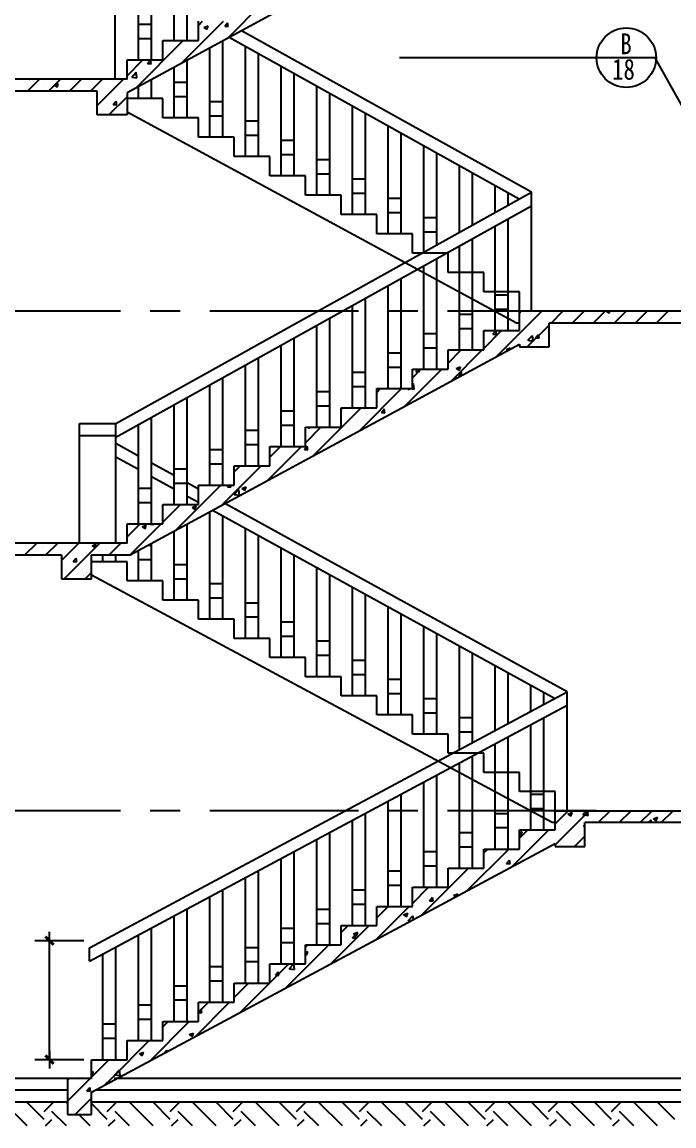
# Model space of a CAD drawing. Extents: x -4968480 to 5598971, y -5343220 to -29066.
# Drawn here: x 277613 to 283096, y -52160 to -42880 of the extents above; entities that cross this region are included whole.
import ezdxf

# ---------------------------------------------------------------- set-up
doc = ezdxf.new("R2010")
doc.units = 0
doc.header["$LTSCALE"] = 1000
doc.header["$MEASUREMENT"] = 0
doc.linetypes.add('CENTER', pattern=[2, 1.25, -0.25, 0.25, -0.25])
doc.layers.get('0').update_dxf_attribs({"linetype": 'CONTINUOUS'})
for name, color, linetype in [('DOTE', 1, 'CENTER'), ('PUB_DIM', 3, 'CONTINUOUS'), ('WALL', 2, 'CONTINUOUS')]:
    doc.layers.add(name, color=color, linetype=linetype)
doc.styles.add('-宋体', font='', dxfattribs={"width": 0.8})
doc.styles.get('-宋体').set_extended_font_data('SimSun')

# ---------------------------------------------------------------- blocks, each defined once
blk = doc.blocks.new('_DIMX')
blk.add_line((-150, 0), (150, 0))
at = {"const_width": 50}
blk.add_lwpolyline([(-70, -70), (70, 70)], dxfattribs=at)

msp = doc.modelspace()

# ---------------------------------------------------------------- linework, layer by layer
at = {"color": 3}
for p, q in [((278891.5, -43035.4, -24317.3), (278891.5, -42199, -24317.3)), ((279001.5, -43035.4, -24317.3), (279001.5, -42137.7, -24317.3)), ((278701.5, -43197.9, -24317.3), (278701.5, -42304.8, -24317.3)), ((278396.3, -43360.4, -24317.3), (278396.3, -42360.4, -24317.3)), ((278591.5, -43197.9, -24317.3), (278591.5, -42366.1, -24317.3)), ((278591.5, -42897.9, -24317.3), (278701.5, -42897.9, -24317.3)), ((281896.5, -44310.2, -24317.3), (279459.2, -42952.5, -24317.3)), ((278591.5, -43017.9, -24317.3), (278701.5, -43017.9, -24317.3)), ((279301.5, -43847.9, -24317.3), (279301.5, -43038, -24317.3)), ((281793.7, -44367.5, -24317.3), (279355, -43009, -24317.3)), ((279191.5, -43847.9, -24317.3), (279191.5, -43097.6, -24317.3)), ((279491.5, -44010.4, -24317.3), (279491.5, -43085, -24317.3)), ((279601.5, -44010.4, -24317.3), (279601.5, -43146.3, -24317.3)), ((279001.5, -43685.4, -24317.3), (279001.5, -43200.5, -24317.3)), ((278891.5, -43685.4, -24317.3), (278891.5, -43260.1, -24317.3)), ((279791.5, -44172.9, -24317.3), (279791.5, -43252.1, -24317.3)), ((279901.5, -44172.9, -24317.3), (279901.5, -43313.4, -24317.3)), ((278591.5, -43522.9, -24317.3), (278591.5, -43422.6, -24317.3)), ((278701.5, -43522.9, -24317.3), (278701.5, -43363, -24317.3)), ((278891.5, -43385.4, -24317.3), (279001.5, -43385.4, -24317.3)), ((280091.5, -44335.4, -24317.3), (280091.5, -43419.2, -24317.3)), ((278891.5, -43505.4, -24317.3), (279001.5, -43505.4, -24317.3)), ((280201.5, -44335.4, -24317.3), (280201.5, -43480.5, -24317.3)), ((279191.5, -43547.9, -24317.3), (279301.5, -43547.9, -24317.3)), ((280391.5, -44497.9, -24317.3), (280391.5, -43586.3, -24317.3)), ((279191.5, -43667.9, -24317.3), (279301.5, -43667.9, -24317.3)), ((279491.5, -43710.4, -24317.3), (279601.5, -43710.4, -24317.3)), ((280501.5, -44497.9, -24317.3), (280501.5, -43647.6, -24317.3)), ((280691.5, -44660.4, -24317.3), (280691.5, -43753.4, -24317.3)), ((279491.5, -43830.4, -24317.3), (279601.5, -43830.4, -24317.3)), ((279791.5, -43872.9, -24317.3), (279901.5, -43872.9, -24317.3)), ((280801.5, -44660.4, -24317.3), (280801.5, -43814.7, -24317.3)), ((280991.5, -44814.1, -24317.3), (280991.5, -43920.6, -24317.3)), ((281101.5, -44752.9, -24317.3), (281101.5, -43981.8, -24317.3)), ((279791.5, -43992.9, -24317.3), (279901.5, -43992.9, -24317.3)), ((280091.5, -44035.4, -24317.3), (280201.5, -44035.4, -24317.3)), ((280091.5, -44155.4, -24317.3), (280201.5, -44155.4, -24317.3)), ((281291.5, -44647.1, -24317.3), (281291.5, -44087.7, -24317.3)), ((281401.5, -44585.8, -24317.3), (281401.5, -44149, -24317.3)), ((280391.5, -44197.9, -24317.3), (280501.5, -44197.9, -24317.3)), ((281591.5, -44480.1, -24317.3), (281591.5, -44254.8, -24317.3)), ((278401.5, -46256.2), (281896.5, -44310.2, -24317.3)), ((280391.5, -44317.9, -24317.3), (280501.5, -44317.9, -24317.3)), ((280691.5, -44360.4, -24317.3), (280801.5, -44360.4, -24317.3)), ((281701.5, -44418.8, -24317.3), (281701.5, -44316.1, -24317.3)), ((281896.5, -45310.4, -24317.3), (281896.5, -44310.2, -24317.3)), ((278401.5, -46370.7, 338.5), (281896.5, -44424.7, -23978.9)), ((280691.5, -44480.4, -24317.3), (280801.5, -44480.4, -24317.3)), ((280991.5, -44522.9, -24317.3), (281101.5, -44522.9, -24317.3)), ((281701.5, -45472.9, -24317.3), (281701.5, -44533.3, -24317.3)), ((281591.5, -45472.9, -24317.3), (281591.5, -44594.5, -24317.3)), ((280991.5, -44642.9, -24317.3), (281101.5, -44642.9, -24317.3)), ((281401.5, -45635.4, -24317.3), (281401.5, -44700.3, -24317.3)), ((281291.5, -45635.4, -24317.3), (281291.5, -44761.5, -24317.3)), ((281101.5, -45797.9, -24317.3), (281101.5, -44867.3, -24317.3)), ((280991.5, -45797.9, -24317.3), (280991.5, -44928.6, -24317.3)), ((280691.5, -45960.4, -24317.3), (280691.5, -45095.6, -24317.3)), ((280801.5, -45960.4, -24317.3), (280801.5, -45034.4, -24317.3)), ((281591.5, -45172.9, -24317.3), (281701.5, -45172.9, -24317.3)), ((280391.5, -46122.9, -24317.3), (280391.5, -45262.7, -24317.3)), ((280501.5, -46122.9, -24317.3), (280501.5, -45201.4, -24317.3)), ((280201.5, -46285.4, -24317.3), (280201.5, -45368.5, -24317.3)), ((281291.5, -45335.4, -24317.3), (281401.5, -45335.4, -24317.3)), ((281591.5, -45292.9, -24317.3), (281701.5, -45292.9, -24317.3)), ((280091.5, -46285.4, -24317.3), (280091.5, -45429.7, -24317.3)), ((281291.5, -45455.4, -24317.3), (281401.5, -45455.4, -24317.3)), ((279901.5, -46447.9, -24317.3), (279901.5, -45535.5, -24317.3)), ((280991.5, -45497.9, -24317.3), (281101.5, -45497.9, -24317.3)), ((279791.5, -46447.9, -24317.3), (279791.5, -45596.7, -24317.3)), ((280991.5, -45617.9, -24317.3), (281101.5, -45617.9, -24317.3)), ((279601.5, -46610.4, -24317.3), (279601.5, -45702.5, -24317.3)), ((280691.5, -45660.4, -24317.3), (280801.5, -45660.4, -24317.3)), ((279491.5, -46610.4, -24317.3), (279491.5, -45763.8, -24317.3)), ((280391.5, -45822.9, -24317.3), (280501.5, -45822.9, -24317.3)), ((280691.5, -45780.4, -24317.3), (280801.5, -45780.4, -24317.3)), ((279191.5, -46772.9, -24317.3), (279191.5, -45930.8, -24317.3)), ((279301.5, -46772.9, -24317.3), (279301.5, -45869.6, -24317.3)), ((280091.5, -45985.4, -24317.3), (280201.5, -45985.4, -24317.3)), ((280391.5, -45942.9, -24317.3), (280501.5, -45942.9, -24317.3)), ((278891.5, -46935.4, -24317.3), (278891.5, -46097.8, -24317.3)), ((279001.5, -46935.4, -24317.3), (279001.5, -46036.6, -24317.3)), ((280091.5, -46105.4, -24317.3), (280201.5, -46105.4, -24317.3)), ((278701.5, -47097.9, -24317.3), (278701.5, -46203.6, -24317.3)), ((279791.5, -46147.9, -24317.3), (279901.5, -46147.9, -24317.3)), ((278096.5, -47256.4), (278096.5, -46256.2)), ((278096.5, -46256.2), (278401.5, -46256.2)), ((278401.5, -47260.4), (278401.5, -46256.2)), ((278591.5, -47097.9, -24317.3), (278591.5, -46264.9, -24317.3)), ((279791.5, -46267.9, -24317.3), (279901.5, -46267.9, -24317.3)), ((278096.5, -46356.2), (278401.5, -46356.2)), ((279491.5, -46310.4, -24317.3), (279601.5, -46310.4, -24317.3)), ((278591.5, -46528.3), (278401.5, -46423.9)), ((279191.5, -46472.9, -24317.3), (279301.5, -46472.9, -24317.3)), ((279491.5, -46430.4, -24317.3), (279601.5, -46430.4, -24317.3)), ((278591.5, -46642.5), (278401.5, -46538)), ((278891.5, -46693.3), (278701.5, -46588.8)), ((278891.5, -46635.4, -24317.3), (279001.5, -46635.4, -24317.3)), ((279191.5, -46592.9, -24317.3), (279301.5, -46592.9, -24317.3)), ((278891.5, -46807.4), (278701.5, -46702.9)), ((278891.5, -46755.4, -24317.3), (279001.5, -46755.4, -24317.3)), ((279096.3, -46805.9), (279001.5, -46753.8)), ((278591.5, -46797.9, -24317.3), (278701.5, -46797.9, -24317.3)), ((278891.5, -46935.4), (278891.5, -46807.4)), ((278591.5, -46917.9, -24317.3), (278701.5, -46917.9, -24317.3)), ((279001.5, -46935.4), (279001.5, -46867.9)), ((279096.3, -46920), (279001.5, -46867.9)), ((282196.5, -48510.2), (279319.2, -46928.4)), ((279191.5, -47900.4), (279191.5, -46997.6)), ((282091.4, -48566.6), (279214.6, -46985)), ((279301.5, -47900.4), (279301.5, -47032.8)), ((279001.5, -47739.4), (279001.5, -47100.5)), ((279491.5, -48061.4), (279491.5, -47137.2)), ((278891.5, -47739.4), (278891.5, -47160.1)), ((279601.5, -48061.4), (279601.5, -47197.7)), ((278591.5, -47578.4), (278591.5, -47322.6)), ((278673, -47278.4), (278701.5, -47278.4)), ((278701.5, -47578.4), (278701.5, -47263)), ((279791.5, -48222.4), (279791.5, -47302.2)), ((278291.5, -47417.4), (278291.5, -47360.4)), ((278401.5, -47417.4), (278401.5, -47360.4)), ((278591.5, -47398.4), (278701.5, -47398.4)), ((279901.5, -48222.4), (279901.5, -47362.7)), ((278891.5, -47439.4), (279001.5, -47439.4)), ((280091.5, -48383.4), (280091.5, -47467.1)), ((278891.5, -47559.4), (279001.5, -47559.4)), ((279191.5, -47600.4), (279301.5, -47600.4)), ((280201.5, -48383.4), (280201.5, -47527.6)), ((280391.5, -48544.4), (280391.5, -47632)), ((280391.5, -48544.4), (280391.5, -47660.2)), ((280501.5, -48544.4), (280501.5, -47692.5)), ((280501.5, -48544.4), (280501.5, -47692.5)), ((279191.5, -47720.4), (279301.5, -47720.4)), ((279491.5, -47761.4), (279601.5, -47761.4)), ((279491.5, -47881.4), (279601.5, -47881.4)), ((280691.5, -48705.4), (280691.5, -47797)), ((280801.5, -48705.4), (280801.5, -47857.4)), ((279791.5, -47922.4), (279901.5, -47922.4)), ((280991.5, -48866.4), (280991.5, -47961.9)), ((279791.5, -48042.4), (279901.5, -48042.4)), ((281101.5, -48866.4), (281101.5, -48022.4)), ((280091.5, -48083.4), (280201.5, -48083.4)), ((281291.5, -48995.3), (281291.5, -48126.8)), ((280091.5, -48203.4), (280201.5, -48203.4)), ((280391.5, -48244.4), (280501.5, -48244.4)), ((280391.5, -48244.4), (280501.5, -48244.4)), ((281401.5, -48936.4), (281401.5, -48187.3)), ((281591.5, -48834.5), (281591.5, -48291.7)), ((280391.5, -48364.4), (280501.5, -48364.4)), ((280391.5, -48364.4), (280501.5, -48364.4)), ((280691.5, -48405.4), (280801.5, -48405.4)), ((281701.5, -48775.6), (281701.5, -48352.2)), ((278181.5, -50662.4), (282196.5, -48510.2)), ((280691.5, -48525.4), (280801.5, -48525.4)), ((281891.5, -48673.7), (281891.5, -48456.7)), ((282001.5, -48614.8), (282001.5, -48517.1)), ((282196.5, -49510.4), (282196.5, -48510.2)), ((278181.5, -50775.8), (282196.5, -48623.7)), ((280991.5, -48566.4), (281101.5, -48566.4)), ((280991.5, -48686.4), (281101.5, -48686.4)), ((281291.5, -48727.4), (281401.5, -48727.4)), ((281891.5, -49671.4), (281891.5, -48787.2)), ((281891.5, -49349.4), (281891.5, -48787.2)), ((282001.5, -49671.4), (282001.5, -48728.2)), ((282001.5, -49349.4), (282001.5, -48728.2)), ((281291.5, -48847.4), (281401.5, -48847.4)), ((281701.5, -49832.4), (281701.5, -48889)), ((281701.5, -49188.4), (281701.5, -48889)), ((281591.5, -49832.4), (281591.5, -48948)), ((281591.5, -49188.4), (281591.5, -48948)), ((281401.5, -49993.4), (281401.5, -49049.8)), ((281291.5, -49993.4), (281291.5, -49108.8)), ((280991.5, -50154.4), (280991.5, -49270.2)), ((281101.5, -50154.4), (281101.5, -49210.6)), ((280801.5, -50315.4), (280801.5, -49371.4)), ((281891.5, -49371.4), (282001.5, -49371.4)), ((280691.5, -50315.4), (280691.5, -49430.4)), ((280501.5, -50476.4), (280501.5, -49532.3)), ((281591.5, -49532.4), (281701.5, -49532.4)), ((281891.5, -49491.4), (282001.5, -49491.4)), ((280391.5, -50476.4), (280391.5, -49591.2)), ((280201.5, -50637.4), (280201.5, -49693.1)), ((281291.5, -49693.4), (281401.5, -49693.4)), ((281591.5, -49652.4), (281701.5, -49652.4)), ((280091.5, -50637.4), (280091.5, -49753.2)), ((281291.5, -49813.4), (281401.5, -49813.4)), ((279791.5, -50798.4), (279791.5, -49914.2)), ((279901.5, -50798.4), (279901.5, -49853.9)), ((280991.5, -49854.4), (281101.5, -49854.4)), ((279601.5, -50959.4), (279601.5, -50014.7)), ((280691.5, -50015.4), (280801.5, -50015.4)), ((280991.5, -49974.4), (281101.5, -49974.4)), ((279491.5, -50959.4), (279491.5, -50075.2)), ((279301.5, -51120.4), (279301.5, -50175.5)), ((280391.5, -50176.4), (280501.5, -50176.4)), ((280691.5, -50135.4), (280801.5, -50135.4)), ((279191.5, -51120.4), (279191.5, -50236.2)), ((280391.5, -50296.4), (280501.5, -50296.4)), ((279001.5, -51281.4), (279001.5, -50336.3)), ((280091.5, -50337.4), (280201.5, -50337.4)), ((278891.5, -51281.4), (278891.5, -50397.2)), ((280091.5, -50457.4), (280201.5, -50457.4)), ((278591.5, -51442.4), (278591.5, -50558.2)), ((278701.5, -51442.4), (278701.5, -50497.1)), ((279791.5, -50498.4), (279901.5, -50498.4)), ((278181.5, -50775.8), (278181.5, -50661.8)), ((278401.5, -51603.4), (278401.5, -50654.9)), ((279491.5, -50659.4), (279601.5, -50659.4)), ((279791.5, -50618.4), (279901.5, -50618.4)), ((278291.5, -51603.4), (278291.5, -50716.9)), ((279191.5, -50820.4), (279301.5, -50820.4)), ((279491.5, -50779.4), (279601.5, -50779.4)), ((279191.5, -50940.4), (279301.5, -50940.4)), ((278891.5, -50981.4), (279001.5, -50981.4)), ((278891.5, -51101.4), (279001.5, -51101.4)), ((278591.5, -51142.4), (278701.5, -51142.4)), ((278291.5, -51303.4), (278401.5, -51303.4)), ((278591.5, -51262.4), (278701.5, -51262.4)), ((278291.5, -51423.4), (278401.5, -51423.4))]:
    msp.add_line(p, q, dxfattribs=at)
at = {"color": 8}
for p, q in [((279340.5, -43016.9, -24317.3), (279646.9, -42710.4, -24317.3)), ((278954.8, -43225.8, -24317.3), (279307.6, -42872.9, -24317.3)), ((279096.3, -42907.5, -24317.3), (279130.9, -42872.9, -24317.3)), ((279143.2, -42926.1, -24317.3), (279178.2, -42912.7, -24317.3)), ((279143.2, -42926.1, -24317.3), (279168.1, -42942.9, -24317.3)), ((279168, -42943.1, -24317.3), (279178.2, -42912.9, -24317.3)), ((279317.3, -42915.6, -24317.3), (279341.4, -42886.8, -24317.3)), ((279317.3, -42915.6, -24317.3), (279347.2, -42918.2, -24317.3)), ((279347.2, -42918.4, -24317.3), (279341.4, -42887.1, -24317.3)), ((278569.1, -43434.7, -24317.3), (278968.4, -43035.4, -24317.3)), ((279136.5, -43022.2, -24317.3), (279136.5, -43022.2, -24317.3)), ((279223.5, -42995.4, -24317.3), (279223.5, -42995.4, -24317.3)), ((279261.6, -43005.7, -24317.3), (279261.6, -43005.7, -24317.3)), ((279335, -42971, -24317.3), (279335, -42971, -24317.3)), ((279337.1, -42973.4, -24317.3), (279337.1, -42973.4, -24317.3)), ((278820.7, -43063.7, -24317.3), (278820.7, -43063.7, -24317.3)), ((278496.3, -43330.7, -24317.3), (278629.1, -43197.9, -24317.3)), ((278582.1, -43233.4, -24317.3), (278582.1, -43233.4, -24317.3)), ((278669.4, -43228.9, -24317.3), (278693.5, -43200.2, -24317.3)), ((278669.4, -43228.9, -24317.3), (278699.3, -43231.5, -24317.3)), ((278699.3, -43231.8, -24317.3), (278693.5, -43200.4, -24317.3)), ((278701, -43234.5, -24317.3), (278701, -43234.5, -24317.3)), ((278703.8, -43204, -24317.3), (278703.8, -43204, -24317.3)), ((278873.7, -43183.3, -24317.3), (278873.7, -43183.3, -24317.3)), ((278960.7, -43197.1, -24317.3), (278960.7, -43197.1, -24317.3)), ((278970.7, -43215.2, -24317.3), (278970.7, -43215.2, -24317.3)), ((278499.8, -43285.9, -24317.3), (278499.8, -43285.9, -24317.3)), ((278535.1, -43342.8, -24317.3), (278574, -43302.2, -24317.3)), ((278542.3, -43259.9, -24317.3), (278542.3, -43259.9, -24317.3)), ((278579.5, -43349.8, -24317.3), (278574, -43302.4, -24317.3)), ((278689.2, -43260.9, -24317.3), (278689.2, -43260.9, -24317.3)), ((278809.2, -43271.1, -24317.3), (278809.2, -43271.1, -24317.3)), ((277659.5, -43460.4, -24317.3), (277759.5, -43360.4, -24317.3)), ((277679.5, -43371.3, -24317.3), (277679.5, -43371.3, -24317.3)), ((277707.3, -43383.5, -24317.3), (277707.3, -43383.5, -24317.3)), ((277744.3, -43385.3, -24317.3), (277744.3, -43385.3, -24317.3)), ((277803.6, -43424.3, -24317.3), (277803.6, -43424.3, -24317.3)), ((277836.3, -43460.4, -24317.3), (277936.3, -43360.4, -24317.3)), ((277869.5, -43368.8, -24317.3), (277869.5, -43368.8, -24317.3)), ((277882.9, -43409.9, -24317.3), (277917.9, -43396.5, -24317.3)), ((277882.9, -43409.9, -24317.3), (277907.7, -43426.7, -24317.3)), ((277907.7, -43426.9, -24317.3), (277917.8, -43396.7, -24317.3)), ((278013, -43460.4, -24317.3), (278113, -43360.4, -24317.3)), ((278189.8, -43460.4, -24317.3), (278289.8, -43360.4, -24317.3)), ((278246.3, -43580.7, -24317.3), (278466.6, -43360.4, -24317.3)), ((278535.1, -43342.8, -24317.3), (278579.6, -43349.7, -24317.3)), ((278070.5, -43435.6, -24317.3), (278070.5, -43435.6, -24317.3)), ((278337.4, -43446.8, -24317.3), (278337.4, -43446.8, -24317.3)), ((278343.4, -43660.4, -24317.3), (278496.3, -43507.5, -24317.3)), ((278368.3, -43483.1, -24317.3), (278368.3, -43483.1, -24317.3)), ((278442.4, -43433, -24317.3), (278442.4, -43433, -24317.3)), ((278481.5, -43458.4, -24317.3), (278481.5, -43458.4, -24317.3)), ((278380.2, -43573.6, -24317.3), (278404.3, -43544.9, -24317.3)), ((278380.2, -43573.6, -24317.3), (278410.1, -43576.3, -24317.3)), ((278410, -43576.5, -24317.3), (278404.3, -43545.1, -24317.3)), ((278436.3, -43599.4, -24317.3), (278436.3, -43599.4, -24317.3)), ((278426.1, -43655.3, -24317.3), (278426.1, -43655.3, -24317.3)), ((281607, -45689.2), (281985.7, -45310.4)), ((281796.3, -45323.1), (281809, -45310.4)), ((281799.5, -45369.7), (281799.5, -45369.7)), ((282056.2, -45334.5), (282056.2, -45334.5)), ((282062.5, -45410.4), (282162.5, -45310.4)), ((282147.9, -45381.6), (282147.9, -45381.6)), ((282239.3, -45410.4), (282339.3, -45310.4)), ((282416.1, -45410.4), (282516.1, -45310.4)), ((282463.7, -45340), (282463.7, -45340)), ((282527.3, -45310.4), (282550, -45325.7)), ((282549.9, -45325.9), (282555.1, -45310.4)), ((282588.9, -45323.5), (282588.9, -45323.5)), ((282592.9, -45410.4), (282692.9, -45310.4)), ((282769.6, -45410.4), (282869.6, -45310.4)), ((282946.4, -45410.4), (283046.4, -45310.4)), ((283071.6, -45364.2), (283071.6, -45364.2)), ((281496.3, -45623.1), (281646.5, -45472.9)), ((281833.4, -45423), (281833.4, -45423)), ((281862.5, -45610.4), (282046.3, -45426.7)), ((281958.6, -45406.5), (281958.6, -45406.5)), ((282044.1, -45401.1), (282044.1, -45401.1)), ((282819.1, -45396.2), (282819.1, -45396.2)), ((281572.6, -45503.3), (281596.7, -45474.6)), ((281572.6, -45503.3), (281602.5, -45506)), ((281602.5, -45506.2), (281596.7, -45474.8)), ((281793.4, -45536.1), (281793.4, -45536.1)), ((281866.1, -45554.8), (281905, -45514.2)), ((281866.1, -45554.8), (281910.6, -45561.7)), ((281910.5, -45561.8), (281905, -45514.3)), ((281931.2, -45534.7), (281955.3, -45506)), ((281931.2, -45534.7), (281961.1, -45537.3)), ((281961.1, -45537.5), (281955.3, -45506.2)), ((281196.3, -45746.3), (281307.2, -45635.4)), ((281221.3, -45898.1), (281484, -45635.4)), ((281533.7, -45573.6), (281533.7, -45573.6)), ((281653.6, -45637.6), (281653.6, -45637.6)), ((281679.9, -45645.3), (281679.9, -45645.3)), ((281684.9, -45631.5), (281719.9, -45618)), ((281684.9, -45631.5), (281697.6, -45640.1)), ((281701.9, -45620.2), (281701.9, -45620.2)), ((281715.8, -45630.2), (281719.8, -45618.3)), ((281827, -45603.7), (281827, -45603.7)), ((281945.2, -45587.6), (281945.2, -45587.6)), ((282016.4, -45578.8), (282016.4, -45578.8)), ((282039.3, -45610.4), (282046.3, -45603.4)), ((281196.7, -45686.7), (281196.7, -45686.7)), ((281251.5, -45689.9), (281251.5, -45689.9)), ((281362, -45687.7), (281362, -45687.7)), ((281386.1, -45661.8), (281386.1, -45661.8)), ((281518.4, -45701.2), (281518.4, -45701.2)), ((280835.6, -46107), (281144.7, -45797.9)), ((280896.3, -45869.6), (280967.9, -45797.9)), ((280924.7, -45816.7), (280940.5, -45797.9)), ((280924.7, -45816.7), (280954.6, -45819.3)), ((280954.6, -45819.5), (280950.6, -45797.9)), ((281018.3, -45807.3), (281018.3, -45807.3)), ((281264.7, -45792.7), (281299.8, -45779.3)), ((281264.7, -45792.7), (281289.6, -45809.5)), ((281275, -45772.1), (281275, -45772.1)), ((281283.4, -45848.1), (281307.5, -45819.3)), ((281289.6, -45809.7), (281299.7, -45779.5)), ((281312.8, -45848.5), (281307.4, -45819.6)), ((280896.3, -45926.6), (280904.1, -45918.5)), ((280898.6, -45897.6), (280898.6, -45897.6)), ((280909.6, -45966.1), (280904, -45918.6)), ((280940, -45900.4), (280940, -45900.4)), ((281046.6, -45876.9), (281046.6, -45876.9)), ((281065.2, -45883.9), (281065.2, -45883.9)), ((281190.2, -45847.5), (281190.2, -45847.5)), ((281254.6, -45859), (281254.6, -45859)), ((281283.4, -45848.1), (281309.4, -45850.3)), ((280449.9, -46315.9), (280805.4, -45960.4)), ((280596.3, -45992.8), (280628.6, -45960.4)), ((280752.6, -46011.2), (280752.6, -46011.2)), ((280854.1, -45960.4), (280869.5, -45970.8)), ((280869.5, -45971), (280873, -45960.4)), ((280873.9, -45960.4), (280909.6, -45966)), ((281012.3, -45973.7), (281012.3, -45973.7)), ((280064.2, -46524.8), (280466.1, -46122.9)), ((280306.7, -46132.9), (280304.8, -46122.9)), ((280435.8, -46122.9), (280449.4, -46132)), ((280449.4, -46132.3), (280452.5, -46122.9)), ((280682.3, -46121.2), (280682.3, -46121.2)), ((280798, -46122.6), (280798, -46122.6)), ((280808.5, -46097.6), (280808.5, -46097.6)), ((280296.3, -46131.7), (280306.7, -46132.6)), ((280303.4, -46164.1), (280303.4, -46164.1)), ((280492.7, -46139.2), (280492.7, -46139.2)), ((280493.9, -46209.7), (280493.9, -46209.7)), ((280506.4, -46172.7), (280506.4, -46172.7)), ((280520.8, -46177), (280520.8, -46177)), ((280635.5, -46161.4), (280659.6, -46132.7)), ((280635.5, -46161.4), (280665.4, -46164)), ((280665.3, -46164.2), (280659.5, -46132.9)), ((279996.3, -46416), (280126.9, -46285.4)), ((280017.6, -46285.4), (280029.3, -46293.3)), ((280029.2, -46293.5), (280032, -46285.4)), ((280046.6, -46377.8), (280046.6, -46377.8)), ((280049, -46352.8), (280049, -46352.8)), ((280171.8, -46361.3), (280171.8, -46361.3)), ((280315.9, -46364), (280315.9, -46364)), ((280361.2, -46336.4), (280361.2, -46336.4)), ((279678.5, -46733.7), (279964.4, -46447.9)), ((279696.3, -46539.2), (279787.6, -46447.9)), ((279718.9, -46480.8), (279718.9, -46480.8)), ((279971.4, -46448.8), (279971.4, -46448.8)), ((279987.6, -46474.7), (280011.7, -46446)), ((279987.6, -46474.7), (280017.5, -46477.4)), ((280017.4, -46477.6), (280011.6, -46446.2)), ((280231.1, -46411.3), (280231.1, -46411.3)), ((279902.6, -46571.1), (279902.6, -46571.1)), ((279915.1, -46575), (279915.1, -46575)), ((279292.8, -46942.7), (279625.1, -46610.4)), ((279396.3, -46662.5), (279448.3, -46610.4)), ((279410, -46641.5), (279410, -46641.5)), ((279523.2, -46652.9), (279523.2, -46652.9)), ((279599.3, -46616.6), (279599.3, -46616.6)), ((279611, -46621.1), (279611, -46621.1)), ((279712.8, -46647.3), (279712.8, -46647.3)), ((279790.1, -46664.1), (279790.1, -46664.1)), ((278907.1, -47151.6), (279285.8, -46772.9)), ((279096.3, -46785.7), (279109, -46772.9)), ((279339.7, -46788.1), (279352.4, -46772.9)), ((279369.5, -46790.9), (279366.2, -46772.9)), ((279456.1, -46682.5), (279456.1, -46682.5)), ((279147.6, -46831), (279147.6, -46831)), ((279153.3, -46855.2), (279153.3, -46855.2)), ((279278.4, -46838.7), (279278.4, -46838.7)), ((279318.3, -46839.9), (279318.3, -46839.9)), ((279339.7, -46788.1), (279369.6, -46790.7)), ((279396.9, -46850.4), (279435.8, -46809.8)), ((279396.9, -46850.4), (279441.3, -46857.3)), ((279441.3, -46857.5), (279435.8, -46810)), ((279439.2, -46781), (279439.2, -46781)), ((279450, -46848.9), (279450, -46848.9)), ((279462.6, -46800.4), (279497.7, -46786.9)), ((279462.6, -46800.4), (279487.5, -46817.2)), ((279467.8, -46813.8), (279467.8, -46813.8)), ((279487.5, -46817.4), (279497.6, -46787.2)), ((278796.3, -47085.7), (278946.5, -46935.4)), ((279042.5, -46961.6), (279077.5, -46948.2)), ((279067.4, -46978.6), (279077.5, -46948.4)), ((279190.3, -46886.4), (279190.3, -46886.4)), ((279042.5, -46961.6), (279067.4, -46978.4)), ((278496.3, -47208.9), (278607.3, -47097.9)), ((278516.6, -47118.9), (278516.6, -47118.9)), ((278521.5, -47360.4), (278784, -47097.9)), ((278525.7, -47128.7), (278525.7, -47128.7)), ((278622.4, -47122.9), (278657.4, -47109.5)), ((278622.4, -47122.9), (278647.3, -47139.7)), ((278647.3, -47139.9), (278657.4, -47109.7)), ((278675, -47120.1), (278675, -47120.1)), ((278691.8, -47101.4), (278694.8, -47097.9)), ((278691.8, -47101.4), (278721.7, -47104)), ((278721.7, -47104.3), (278720.5, -47097.9)), ((278755.4, -47106.1), (278755.4, -47106.1)), ((278792.6, -47140), (278792.6, -47140)), ((278931.7, -47084.9), (278931.7, -47084.9)), ((278954.1, -47084.1), (278954.1, -47084.1)), ((279021.7, -47052.4), (279021.7, -47052.4)), ((279047, -47056.1), (279047, -47056.1)), ((277637.7, -47360.4), (277737.7, -47260.4)), ((277646.3, -47262.2), (277646.3, -47262.2)), ((277786.9, -47293.1), (277786.9, -47293.1)), ((277814.4, -47360.4), (277914.4, -47260.4)), ((277946.3, -47405.3), (278091.2, -47260.4)), ((277968, -47560.4), (278268, -47260.4)), ((278053.8, -47304.4), (278053.8, -47304.4)), ((278202.3, -47284.2), (278237.3, -47270.7)), ((278202.3, -47284.2), (278227.2, -47301)), ((278227.1, -47301.2), (278237.3, -47271)), ((278320.8, -47315.7), (278320.8, -47315.7)), ((278344.8, -47360.4), (278444.8, -47260.4)), ((278385.1, -47316.1), (278385.1, -47316.1)), ((278409.2, -47324), (278409.2, -47324)), ((278432.6, -47260.4), (278440.4, -47261.6)), ((278440.3, -47261.8), (278440.2, -47260.4)), ((278574.4, -47291.2), (278574.4, -47291.2)), ((277704.6, -47360.4), (277709.4, -47354.7)), ((277710.4, -47360.4), (277709.4, -47354.9)), ((278043.9, -47414.8), (278068, -47386)), ((278043.9, -47414.8), (278073.8, -47417.4)), ((278073.8, -47417.6), (278068, -47386.3)), ((278156.6, -47356), (278156.6, -47356)), ((278259.9, -47332.6), (278259.9, -47332.6)), ((278144.8, -47560.4), (278196.3, -47508.9)), ((278151.6, -47504.6), (278151.6, -47504.6)), ((277956.5, -47559.9), (277956.5, -47559.9)), ((278128.4, -47529.8), (278128.4, -47529.8)), ((278150.5, -47522.5), (278150.5, -47522.5)), ((282096.3, -49619.3), (282205.2, -49510.4)), ((282096.3, -49796.1), (282381.9, -49510.4)), ((282203.9, -49538.6), (282238.9, -49525.2)), ((282203.9, -49538.6), (282228.7, -49555.4)), ((282228.7, -49555.6), (282238.8, -49525.4)), ((282330.1, -49543.5), (282361.9, -49510.4)), ((282330.1, -49543.5), (282374.6, -49550.4)), ((282337.8, -49557.3), (282337.8, -49557.3)), ((282374.5, -49550.6), (282369.9, -49510.4)), ((282458.7, -49610.4), (282558.7, -49510.4)), ((282635.5, -49610.4), (282735.5, -49510.4)), ((282667.1, -49557.4), (282667.1, -49557.4)), ((282812.3, -49610.4), (282912.3, -49510.4)), ((282919.6, -49525.4), (282919.6, -49525.4)), ((282989, -49610.4), (283089, -49510.4)), ((282150.6, -49630.1), (282150.6, -49630.1)), ((282335.7, -49640.4), (282346.3, -49627.8)), ((282335.7, -49640.4), (282346.3, -49641.3)), ((282410.3, -49592.6), (282410.3, -49592.6)), ((282604.7, -49568.6), (282604.7, -49568.6)), ((282830.3, -49571.1), (282830.3, -49571.1)), ((282871.6, -49579.8), (282871.6, -49579.8)), ((282878.9, -49610.4), (282902.7, -49585.7)), ((282905.5, -49610.4), (282902.6, -49585.8)), ((282922.4, -49578.7), (282957.4, -49565.2)), ((282922.4, -49578.7), (282947.3, -49595.4)), ((282947.3, -49595.7), (282957.4, -49565.4)), ((283088.8, -49575.1), (283088.8, -49575.1)), ((281738.9, -49976.7), (282044.2, -49671.4)), ((281796.3, -49742.5), (281867.4, -49671.4)), ((281796.3, -49695.1), (281818.8, -49686.4)), ((281796.3, -49708.3), (281808.6, -49716.7)), ((281808.6, -49716.9), (281818.7, -49686.7)), ((281828.1, -49741), (281828.1, -49741)), ((281953.3, -49724.5), (281953.3, -49724.5)), ((281955.5, -49721.3), (281955.5, -49721.3)), ((282142.7, -49699.6), (282142.7, -49699.6)), ((282247.1, -49671.2), (282247.1, -49671.2)), ((282258.7, -49810.4), (282346.3, -49722.9)), ((281357.3, -50181.5), (281706.4, -49832.4)), ((281496.3, -49865.8), (281529.6, -49832.4)), ((281892, -49828.5), (281892, -49828.5)), ((281973.5, -49801.5), (281973.5, -49801.5)), ((282144.6, -49796.5), (282144.6, -49796.5)), ((281545.1, -49846.1), (281545.1, -49846.1)), ((281635.3, -49863.7), (281635.3, -49863.7)), ((281687.9, -49953.7), (281712, -49925)), ((281717.7, -49956.6), (281711.9, -49925.2)), ((281812, -49857.4), (281812, -49857.4)), ((281821.8, -49921.7), (281821.8, -49921.7)), ((280975.8, -50386.2), (281368.6, -49993.4)), ((281687.9, -49953.7), (281717.7, -49956.4)), ((281696.6, -49938.2), (281696.6, -49938.2)), ((281340.2, -50033.1), (281340.2, -50033.1)), ((281369.5, -50067.7), (281369.5, -50067.7)), ((281607.1, -50044.4), (281607.1, -50044.4)), ((281629.2, -50030.2), (281629.2, -50030.2)), ((280896.3, -50289), (281030.8, -50154.4)), ((281059.9, -50201.9), (281059.9, -50201.9)), ((281060.1, -50169.8), (281060.1, -50169.8)), ((281249.3, -50177), (281249.3, -50177)), ((281351.7, -50119.7), (281351.7, -50119.7)), ((280934.7, -50218.4), (280934.7, -50218.4)), ((280975.9, -50277.3), (280975.9, -50277.3)), ((281040, -50267.1), (281064.1, -50238.4)), ((281040, -50267.1), (281069.9, -50269.7)), ((281069.8, -50269.9), (281064, -50238.6)), ((281110.9, -50266.1), (281110.9, -50266.1)), ((281242, -50223.7), (281277, -50210.3)), ((281242, -50223.7), (281258.2, -50234.7)), ((281271.2, -50227.7), (281277, -50210.5)), ((280594.3, -50591), (280869.8, -50315.4)), ((280596.3, -50412.2), (280693.1, -50315.4)), ((280596.7, -50379.6), (280596.7, -50379.6)), ((280814.4, -50333.2), (280814.4, -50333.2)), ((280821.9, -50385), (280856.9, -50371.6)), ((280821.9, -50385), (280846.7, -50401.8)), ((280846.7, -50402), (280856.8, -50371.8)), ((280888.3, -50329.6), (280888.3, -50329.6)), ((280212.7, -50795.7), (280532.1, -50476.4)), ((280296.3, -50535.4), (280355.3, -50476.4)), ((280298.1, -50482.1), (280298.1, -50482.1)), ((280803.2, -50415.6), (280803.2, -50415.6)), ((280861.8, -50434.8), (280900.8, -50394.3)), ((280861.8, -50434.8), (280880, -50437.7)), ((280904.2, -50424.6), (280900.7, -50394.4)), ((280928.4, -50399.1), (280928.4, -50399.1)), ((280335.8, -50537.3), (280335.8, -50537.3)), ((280342.6, -50508.9), (280342.6, -50508.9)), ((280392.1, -50580.4), (280416.2, -50551.7)), ((280401.8, -50546.3), (280436.8, -50532.8)), ((280401.8, -50546.3), (280426.6, -50563)), ((280421.9, -50583.3), (280416.1, -50551.9)), ((280426.6, -50563.3), (280436.7, -50533)), ((280588.4, -50505.3), (280588.4, -50505.3)), ((280609.5, -50520.2), (280609.5, -50520.2)), ((279831.2, -51000.5), (280194.3, -50637.4)), ((279996.3, -50658.6), (280017.5, -50637.4)), ((280204.5, -50654.7), (280204.5, -50654.7)), ((280355.9, -50654.4), (280355.9, -50654.4)), ((280392.1, -50580.4), (280422, -50583)), ((280496.1, -50604.7), (280496.1, -50604.7)), ((279996.3, -50701.9), (280016.7, -50694.1)), ((279996.3, -50717.4), (280006.5, -50724.3)), ((280006.5, -50724.5), (280016.6, -50694.3)), ((280041.4, -50695.8), (280041.4, -50695.8)), ((280073, -50738.9), (280073, -50738.9)), ((280166.5, -50679.3), (280166.5, -50679.3)), ((280245.3, -50764.4), (280245.3, -50764.4)), ((280329.8, -50703.7), (280329.8, -50703.7)), ((279696.3, -50958.6), (279856.5, -50798.4)), ((279816.9, -50809), (279816.9, -50809)), ((279860.9, -50839.1), (279899.8, -50798.6)), ((279860.9, -50839.1), (279905.4, -50846)), ((279905.3, -50846.2), (279899.8, -50798.7)), ((280083.8, -50820.3), (280083.8, -50820.3)), ((279744.2, -50893.8), (279768.3, -50865)), ((279744.2, -50893.8), (279774.1, -50896.4)), ((279774, -50896.6), (279768.3, -50865.3)), ((279807.3, -50942.9), (279807.3, -50942.9)), ((279909.8, -50893), (279909.8, -50893)), ((280035, -50876.5), (280035, -50876.5)), ((279396.3, -51081.9), (279518.7, -50959.4)), ((279404.7, -50959.5), (279404.7, -50959.5)), ((279449.7, -51205.2), (279695.5, -50959.4)), ((279554.7, -50974.9), (279554.7, -50974.9)), ((279612, -50996), (279612, -50996)), ((279068.1, -51410), (279357.7, -51120.4)), ((279096.3, -51205.1), (279181, -51120.4)), ((279462.5, -51131.8), (279462.5, -51131.8)), ((279600.7, -51053.2), (279600.7, -51053.2)), ((279096.3, -51207.1), (279120.4, -51178.4)), ((279096.3, -51207.1), (279126.2, -51209.7)), ((279126.2, -51209.9), (279120.4, -51178.6)), ((279148, -51173.2), (279148, -51173.2)), ((279273.2, -51156.7), (279273.2, -51156.7)), ((279291.9, -51176.5), (279291.9, -51176.5)), ((279428.9, -51213), (279428.9, -51213)), ((279548.6, -51141.3), (279548.6, -51141.3)), ((278686.6, -51614.7), (279020, -51281.4)), ((278796.3, -51328.3), (278843.2, -51281.4)), ((278819.3, -51284.8), (278819.3, -51284.8)), ((278845.7, -51313.1), (278845.7, -51313.1)), ((279086.2, -51296.1), (279086.2, -51296.1)), ((279137.3, -51263), (279137.3, -51263)), ((279247.7, -51240.2), (279247.7, -51240.2)), ((279016.5, -51370.4), (279016.5, -51370.4)), ((279019.8, -51392.6), (279054.8, -51379.2)), ((279019.8, -51392.6), (279044.6, -51409.4)), ((279026.1, -51380.5), (279026.1, -51380.5)), ((279044.6, -51409.6), (279054.7, -51379.4)), ((279141.6, -51353.9), (279141.6, -51353.9)), ((278364.2, -51760.4), (278682.2, -51442.4)), ((278496.3, -51451.5), (278505.4, -51442.4)), ((278516.9, -51447.7), (278516.9, -51447.7)), ((278614.4, -51471.8), (278614.4, -51471.8)), ((278881.3, -51483.1), (278881.3, -51483.1)), ((278599.7, -51553.9), (278634.7, -51540.5)), ((278599.7, -51553.9), (278624.5, -51570.7)), ((278624.5, -51570.9), (278634.6, -51540.7)), ((278745.1, -51538.1), (278745.1, -51538.1)), ((278809.7, -51548.7), (278831.2, -51523.1)), ((278833.4, -51535.9), (278831.1, -51523.3)), ((278196.3, -51751.5), (278344.4, -51603.4)), ((278251.1, -51651.6), (278251.1, -51651.6)), ((278254.6, -51650.6), (278254.6, -51650.6)), ((278379.8, -51634.1), (278379.8, -51634.1)), ((278392.6, -51730.5), (278431.5, -51689.9)), ((278437, -51737.6), (278431.5, -51690.1)), ((278510.8, -51614.1), (278510.8, -51614.1)), ((278569.1, -51609.2), (278569.1, -51609.2)), ((277996.3, -51774.8), (278010.6, -51760.4)), ((277996.3, -51951.5), (278187.4, -51760.4)), ((278088.6, -51771.9), (278088.6, -51771.9)), ((278196.3, -51708.7), (278214.6, -51701.7)), ((278196.3, -51726.4), (278204.4, -51731.9)), ((278204.4, -51732.2), (278214.5, -51701.9)), ((278250.1, -51716.1), (278250.1, -51716.1)), ((278305.1, -51819.5), (278364.2, -51760.4)), ((278355.5, -51783.2), (278355.5, -51783.2)), ((278392.6, -51730.5), (278437.1, -51737.4)), ((278123.1, -51847.8), (278123.1, -51847.8)), ((278159.2, -51865.2), (278183.3, -51836.4)), ((278159.2, -51865.2), (278189.1, -51867.8)), ((278189, -51868), (278183.2, -51836.7)), ((278245, -51818.1), (278245, -51818.1)), ((278248.2, -51831.3), (278248.2, -51831.3)), ((277655.1, -52160.4), (277455.1, -51960.4)), ((277798.7, -52105.1), (277654, -51960.4)), ((277798.7, -52038.8), (277877.1, -51960.4)), ((277996.3, -51971.2), (277985.5, -51960.4)), ((278060.2, -52064.4), (278196.3, -51928.3)), ((278141.2, -51936.6), (278141.2, -51936.6)), ((278150.6, -51970.2), (278150.6, -51970.2)), ((278329, -52038.8), (278407.4, -51960.4)), ((278715.8, -52160.4), (278515.8, -51960.4)), ((278859.3, -52105.1), (278714.7, -51960.4)), ((278859.3, -52038.8), (278937.7, -51960.4)), ((279246.1, -52160.4), (279046.1, -51960.4)), ((279389.7, -52105.1), (279245, -51960.4)), ((279389.7, -52038.8), (279468.1, -51960.4)), ((279776.4, -52160.4), (279576.4, -51960.4)), ((279920, -52105.1), (279775.3, -51960.4)), ((279920, -52038.8), (279998.4, -51960.4)), ((280306.8, -52160.4), (280106.8, -51960.4)), ((280450.3, -52105.1), (280305.6, -51960.4)), ((280450.3, -52038.8), (280528.7, -51960.4)), ((280837.1, -52160.4), (280637.1, -51960.4)), ((280980.7, -52105.1), (280836, -51960.4)), ((280980.7, -52038.8), (281059.1, -51960.4)), ((281367.4, -52160.4), (281167.4, -51960.4)), ((281511, -52105.1), (281366.3, -51960.4)), ((281511, -52038.8), (281589.4, -51960.4)), ((281897.8, -52160.4), (281697.8, -51960.4)), ((282041.3, -52105.1), (281896.6, -51960.4)), ((282041.3, -52038.8), (282119.7, -51960.4)), ((282428.1, -52160.4), (282228.1, -51960.4)), ((282571.7, -52105.1), (282427, -51960.4)), ((282571.7, -52038.8), (282650, -51960.4)), ((282958.4, -52160.4), (282758.4, -51960.4)), ((283102, -52105.1), (282957.3, -51960.4)), ((277986.6, -52160.4), (277865, -52038.8)), ((278116.7, -52028.5), (278116.7, -52028.5)), ((278329, -52105.1), (278196.3, -51972.3)), ((278516.9, -52160.4), (278395.3, -52038.8)), ((279047.2, -52160.4), (278925.6, -52038.8)), ((279577.6, -52160.4), (279456, -52038.8)), ((280107.9, -52160.4), (279986.3, -52038.8)), ((280638.2, -52160.4), (280516.6, -52038.8)), ((281168.6, -52160.4), (281047, -52038.8)), ((281698.9, -52160.4), (281577.3, -52038.8)), ((282229.2, -52160.4), (282107.6, -52038.8)), ((282759.5, -52160.4), (282637.9, -52038.8)), ((277809.7, -52160.4), (277865, -52105.1)), ((278185.5, -52160.4), (278089.5, -52064.4)), ((278092.6, -52064.4), (278092.9, -52064.3)), ((278340, -52160.4), (278395.3, -52105.1)), ((278870.3, -52160.4), (278925.6, -52105.1)), ((279400.6, -52160.4), (279456, -52105.1)), ((279931, -52160.4), (279986.3, -52105.1)), ((280461.3, -52160.4), (280516.6, -52105.1)), ((280991.6, -52160.4), (281047, -52105.1)), ((281522, -52160.4), (281577.3, -52105.1)), ((282052.3, -52160.4), (282107.6, -52105.1)), ((282582.6, -52160.4), (282637.9, -52105.1))]:
    msp.add_line(p, q, dxfattribs=at)
for p, q in [((282937.2, -43179.6, -48634.7), (280787, -43179.6, -48634.7)), ((283926.3, -44951.4, -48634.7), (282937.2, -43179.6, -48634.7)), ((278796.3, -43522.9, -24317.3), (278496.3, -43522.9, -24317.3)), ((278496.3, -43522.9, -24317.3), (278496.3, -43522.9, -24317.3)), ((278796.3, -43685.4, -24317.3), (278796.3, -43522.9, -24317.3)), ((281770.9, -45410.4, -24317.3), (278496.3, -43636.6, -24317.3)), ((279096.3, -43685.4, -24317.3), (278796.3, -43685.4, -24317.3)), ((279096.3, -43847.9, -24317.3), (279096.3, -43685.4, -24317.3)), ((279396.3, -43847.9, -24317.3), (279096.3, -43847.9, -24317.3)), ((279396.3, -44010.4, -24317.3), (279396.3, -43847.9, -24317.3)), ((279696.3, -44010.4, -24317.3), (279396.3, -44010.4, -24317.3)), ((279696.3, -44172.9, -24317.3), (279696.3, -44010.4, -24317.3)), ((279996.3, -44172.9, -24317.3), (279696.3, -44172.9, -24317.3)), ((279996.3, -44335.4, -24317.3), (279996.3, -44172.9, -24317.3)), ((280296.3, -44335.4, -24317.3), (279996.3, -44335.4, -24317.3)), ((280296.3, -44497.9, -24317.3), (280296.3, -44335.4, -24317.3)), ((280596.3, -44497.9, -24317.3), (280296.3, -44497.9, -24317.3)), ((280596.3, -44660.4, -24317.3), (280596.3, -44497.9, -24317.3)), ((280896.3, -44660.4, -24317.3), (280596.3, -44660.4, -24317.3)), ((280896.3, -44822.9, -24317.3), (280896.3, -44660.4, -24317.3)), ((281196.3, -44822.9, -24317.3), (280896.3, -44822.9, -24317.3)), ((281196.3, -44985.4, -24317.3), (281196.3, -44822.9, -24317.3)), ((281496.3, -44985.4, -24317.3), (281196.3, -44985.4, -24317.3)), ((281496.3, -45147.9, -24317.3), (281496.3, -44985.4, -24317.3)), ((281796.3, -45147.9, -24317.3), (281496.3, -45147.9, -24317.3)), ((281796.3, -45310.4, -24317.3), (281796.3, -45147.9, -24317.3)), ((281796.3, -45410.4, -24317.3), (281770.9, -45410.4, -24317.3)), ((278496.3, -47417.4), (278196.3, -47417.4)), ((278496.3, -47578.4), (278496.3, -47417.4)), ((282071.1, -49610.4), (278196.3, -47530.9)), ((278796.3, -47578.4), (278496.3, -47578.4)), ((278796.3, -47739.4), (278796.3, -47578.4)), ((279096.3, -47739.4), (278796.3, -47739.4)), ((279096.3, -47900.4), (279096.3, -47739.4)), ((279396.3, -47900.4), (279096.3, -47900.4)), ((279396.3, -48061.4), (279396.3, -47900.4)), ((279696.3, -48061.4), (279396.3, -48061.4)), ((279696.3, -48222.4), (279696.3, -48061.4)), ((279996.3, -48222.4), (279696.3, -48222.4)), ((279996.3, -48383.4), (279996.3, -48222.4)), ((280296.3, -48383.4), (279996.3, -48383.4)), ((280296.3, -48544.4), (280296.3, -48383.4)), ((280596.3, -48544.4), (280296.3, -48544.4)), ((280596.3, -48705.4), (280596.3, -48544.4)), ((280896.3, -48705.4), (280596.3, -48705.4)), ((280896.3, -48866.4), (280896.3, -48705.4)), ((281196.3, -48866.4), (280896.3, -48866.4)), ((281196.3, -49027.4), (281196.3, -48866.4)), ((281496.3, -49027.4), (281196.3, -49027.4)), ((281496.3, -49188.4), (281496.3, -49027.4)), ((281796.3, -49188.4), (281496.3, -49188.4)), ((281796.3, -49349.4), (281796.3, -49188.4)), ((282096.3, -49349.4), (281796.3, -49349.4)), ((282096.3, -49510.4), (282096.3, -49349.4)), ((282096.3, -49610.4), (282071.1, -49610.4)), ((277996.3, -51860.4, -43738.6), (276446.3, -51860.4, -46513.2)), ((284046.3, -51860.4, -24317.3), (278228.9, -51860.4, -42816.2)), ((277996.3, -51960.4, -43738.6), (276446.3, -51960.4, -46513.2)), ((284046.3, -51960.4, -24317.3), (278196.3, -51960.4, -42922.6))]:
    msp.add_line(p, q)
msp.add_circle((282695.2, -43179.6, -48634.7), 250)
at = {"layer": 'DOTE'}
for p, q in [((282441.7, -45310.4, -24317.3), (273926.6, -45310.4, -24317.3)), ((282441.7, -49510.4, -24317.3), (273926.6, -49510.4, -24317.3)), ((279638.4, -51760.4, -24317.3), (273926.6, -51760.4, -24317.3))]:
    msp.add_line(p, q, dxfattribs=at)
at = {"layer": 'PUB_DIM'}
for p, q in [((278131.5, -50603.4), (277719.6, -50603.4)), ((277844.6, -51602.9), (277844.6, -50603.9)), ((278131.5, -51603.4), (277719.6, -51603.4))]:
    msp.add_line(p, q, dxfattribs=at)
at = {"layer": 'WALL'}
for p, q in [((281796.3, -41686.6, -24317.3), (278496.3, -43474.1, -24317.3)), ((279096.3, -43035.4, -24317.3), (279096.3, -42872.9, -24317.3)), ((278796.3, -43197.9, -24317.3), (278796.3, -43035.4, -24317.3)), ((278796.3, -43035.4, -24317.3), (279096.3, -43035.4, -24317.3)), ((278496.3, -43360.4, -24317.3), (278496.3, -43197.9, -24317.3)), ((278496.3, -43197.9, -24317.3), (278796.3, -43197.9, -24317.3)), ((278496.3, -43360.4, -24317.3), (275261.1, -43360.4, -24317.3)), ((278246.3, -43460.4, -24317.3), (276446.3, -43460.4, -24317.3)), ((278246.3, -43660.4, -24317.3), (278246.3, -43460.4, -24317.3)), ((278496.3, -43474.1, -24317.3), (278496.3, -43660.4, -24317.3)), ((278496.3, -43660.4, -24317.3), (278246.3, -43660.4, -24317.3)), ((284046.3, -45310.4, -24317.3), (281796.3, -45310.4, -24317.3)), ((281796.3, -45472.9, -24317.3), (281796.3, -45310.4, -24317.3)), ((281496.3, -45635.4, -24317.3), (281496.3, -45472.9, -24317.3)), ((281496.3, -45472.9, -24317.3), (281796.3, -45472.9, -24317.3)), ((283846.3, -45410.4, -24317.3), (282046.3, -45410.4, -24317.3)), ((282046.3, -45610.4, -24317.3), (282046.3, -45410.4, -24317.3)), ((278521.6, -47360.4, -24317.3), (281796.3, -45586.6, -24317.3)), ((281196.3, -45797.9, -24317.3), (281196.3, -45635.4, -24317.3)), ((281196.3, -45635.4, -24317.3), (281496.3, -45635.4, -24317.3)), ((281796.3, -45586.6, -24317.3), (281796.3, -45610.4, -24317.3)), ((281796.3, -45610.4, -24317.3), (282046.3, -45610.4, -24317.3)), ((280896.3, -45960.4, -24317.3), (280896.3, -45797.9, -24317.3)), ((280896.3, -45797.9, -24317.3), (281196.3, -45797.9, -24317.3)), ((280596.3, -46122.9, -24317.3), (280596.3, -45960.4, -24317.3)), ((280596.3, -45960.4, -24317.3), (280896.3, -45960.4, -24317.3)), ((280296.3, -46285.4, -24317.3), (280296.3, -46122.9, -24317.3)), ((280296.3, -46122.9, -24317.3), (280596.3, -46122.9, -24317.3)), ((279996.3, -46447.9, -24317.3), (279996.3, -46285.4, -24317.3)), ((279996.3, -46285.4, -24317.3), (280296.3, -46285.4, -24317.3)), ((279696.3, -46610.4, -24317.3), (279696.3, -46447.9, -24317.3)), ((279696.3, -46447.9, -24317.3), (279996.3, -46447.9, -24317.3)), ((279396.3, -46772.9, -24317.3), (279396.3, -46610.4, -24317.3)), ((279396.3, -46610.4, -24317.3), (279696.3, -46610.4, -24317.3)), ((279096.3, -46935.4, -24317.3), (279096.3, -46772.9, -24317.3)), ((279096.3, -46772.9, -24317.3), (279396.3, -46772.9, -24317.3)), ((278796.3, -47097.9, -24317.3), (278796.3, -46935.4, -24317.3)), ((278796.3, -46935.4, -24317.3), (279096.3, -46935.4, -24317.3)), ((278496.3, -47260.4, -24317.3), (278496.3, -47097.9, -24317.3)), ((278496.3, -47097.9, -24317.3), (278796.3, -47097.9, -24317.3)), ((278496.3, -47260.4, -24317.3), (275261.1, -47260.4, -24317.3)), ((276446.3, -47360.4, -24317.3), (277946.3, -47360.4, -24317.3)), ((277946.3, -47360.4, -24317.3), (277946.3, -47560.4, -24317.3)), ((278196.3, -47560.4, -24317.3), (278196.3, -47360.4, -24317.3)), ((278196.3, -47360.4, -24317.3), (278521.6, -47360.4, -24317.3)), ((277946.3, -47560.4, -24317.3), (278196.3, -47560.4, -24317.3)), ((282096.3, -49510.4), (284046.3, -49510.4, -24317.3)), ((282096.3, -49671.4), (282096.3, -49510.4)), ((283846.3, -49610.4, -20939.9), (282346.3, -49610.4, -3377.4)), ((282346.3, -49810.4), (282346.3, -49610.4)), ((281796.3, -49832.4), (281796.3, -49671.4)), ((281796.3, -49671.4), (282096.3, -49671.4)), ((278196.3, -51877.9), (282096.3, -49784.9)), ((281496.3, -49993.4), (281496.3, -49832.4)), ((281496.3, -49832.4), (281796.3, -49832.4)), ((282096.3, -49784.9), (282096.3, -49810.4)), ((282096.3, -49810.4), (282346.3, -49810.4)), ((281196.3, -50154.4), (281196.3, -49993.4)), ((281196.3, -49993.4), (281496.3, -49993.4)), ((280896.3, -50315.4), (280896.3, -50154.4)), ((280896.3, -50154.4), (281196.3, -50154.4)), ((280596.3, -50476.4), (280596.3, -50315.4)), ((280596.3, -50315.4), (280896.3, -50315.4)), ((280296.3, -50637.4), (280296.3, -50476.4)), ((280296.3, -50476.4), (280596.3, -50476.4)), ((279996.3, -50798.4), (279996.3, -50637.4)), ((279996.3, -50637.4), (280296.3, -50637.4)), ((279696.3, -50959.4), (279696.3, -50798.4)), ((279696.3, -50798.4), (279996.3, -50798.4)), ((279396.3, -51120.4), (279396.3, -50959.4)), ((279396.3, -50959.4), (279696.3, -50959.4)), ((279096.3, -51281.4), (279096.3, -51120.4)), ((279096.3, -51120.4), (279396.3, -51120.4)), ((278796.3, -51442.4), (278796.3, -51281.4)), ((278796.3, -51281.4), (279096.3, -51281.4)), ((278496.3, -51603.4), (278496.3, -51442.4)), ((278496.3, -51442.4), (278796.3, -51442.4)), ((278196.3, -51760.4), (278196.3, -51603.4)), ((278196.3, -51603.4), (278496.3, -51603.4)), ((278196.3, -51760.4, -42922.6), (276446.3, -51760.4, -46328.3)), ((277996.3, -51760.4), (277996.3, -52064.4)), ((284046.3, -51760.4, -24317.3), (278415.2, -51760.4, -42208)), ((278196.3, -52064.4), (278196.3, -51877.9)), ((277996.3, -52064.4), (278196.3, -52064.4))]:
    msp.add_line(p, q, dxfattribs=at)

# ---------------------------------------------------------------- block references
at = {"layer": 'PUB_DIM', "xscale": 0.5, "yscale": 0.5, "zscale": 0.5}
for p, rotation in [((277844.6, -50603.4), 90), ((277844.6, -51603.4), 270)]:
    msp.add_blockref('_DIMX', p, dxfattribs=dict(at, rotation=rotation))

# ---------------------------------------------------------------- texts
at = {"style": '-宋体', "width": 0.8}
for s, p in [('B', (282645.1, -43150, -48634.7)), ('18', (282576.2, -43364.2, -48634.7))]:
    msp.add_text(s, height=175, dxfattribs=at).set_placement(p)

doc.saveas('drawing.dxf')
